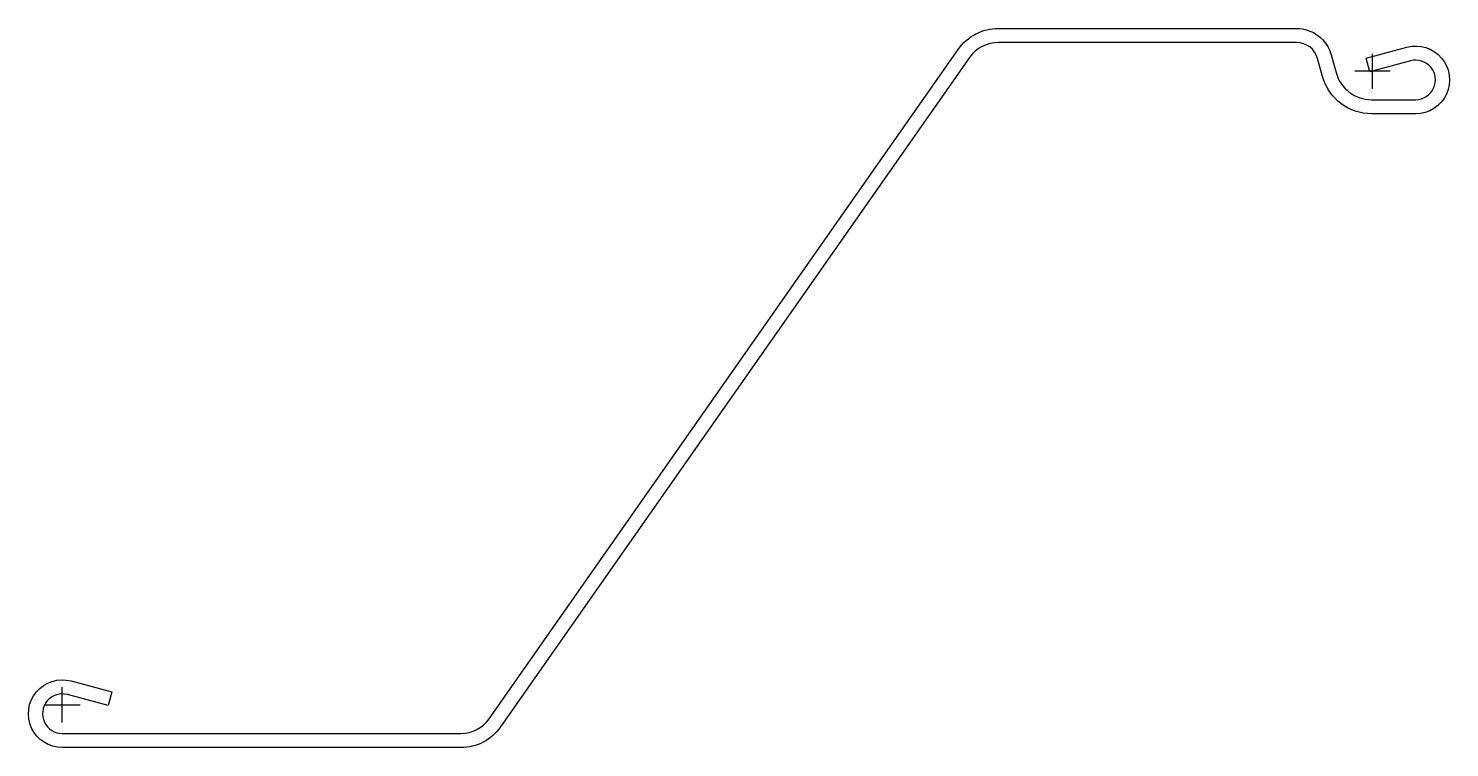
# Model space of a CAD drawing. Header units: millimetres. Extents: x -19 to 788, y -24 to 384.
import ezdxf

# ---------------------------------------------------------------- set-up
doc = ezdxf.new("R2010")
doc.units = ezdxf.units.MM
doc.header["$LTSCALE"] = 0.2

msp = doc.modelspace()

# ---------------------------------------------------------------- linework, layer by layer
at = {"flags": 128}
msp.add_lwpolyline([(515.23, 367.82), (248.88, -12.52, -0.244685), (226.35, -24.25), (0, -24.25, -1.140281), (4.98, 13.59), (28.16, 7.38), (26.09, -0.34), (2.91, 5.87, 1.140281), (0, -16.25), (226.35, -16.25, 0.244685), (242.33, -7.94), (508.68, 372.41, -0.244685), (531.61, 384.35), (700.8, 384.35, -0.337327), (720.51, 369.34), (723.31, 359.22, 0.337327), (743.5, 343.85), (768.5, 343.85, 1.140281), (765.59, 365.97), (742.41, 359.76), (740.34, 367.48), (763.52, 373.69, -1.140281), (768.5, 335.85), (743.5, 335.85, -0.337327), (715.59, 357.09), (712.8, 367.21, 0.337327), (700.8, 376.35), (531.61, 376.35, 0.244685)], format="xyb", close=True, dxfattribs=at)
at = {"layer": 'DEFPOINTS'}
for p, q in [((744, 349.99), (744, 369.99)), ((754, 359.99), (734, 359.99)), ((0, -10), (0, 10)), ((-10.04, 0), (10.04, 0))]:
    msp.add_line(p, q, dxfattribs=at)

doc.saveas('drawing.dxf')
